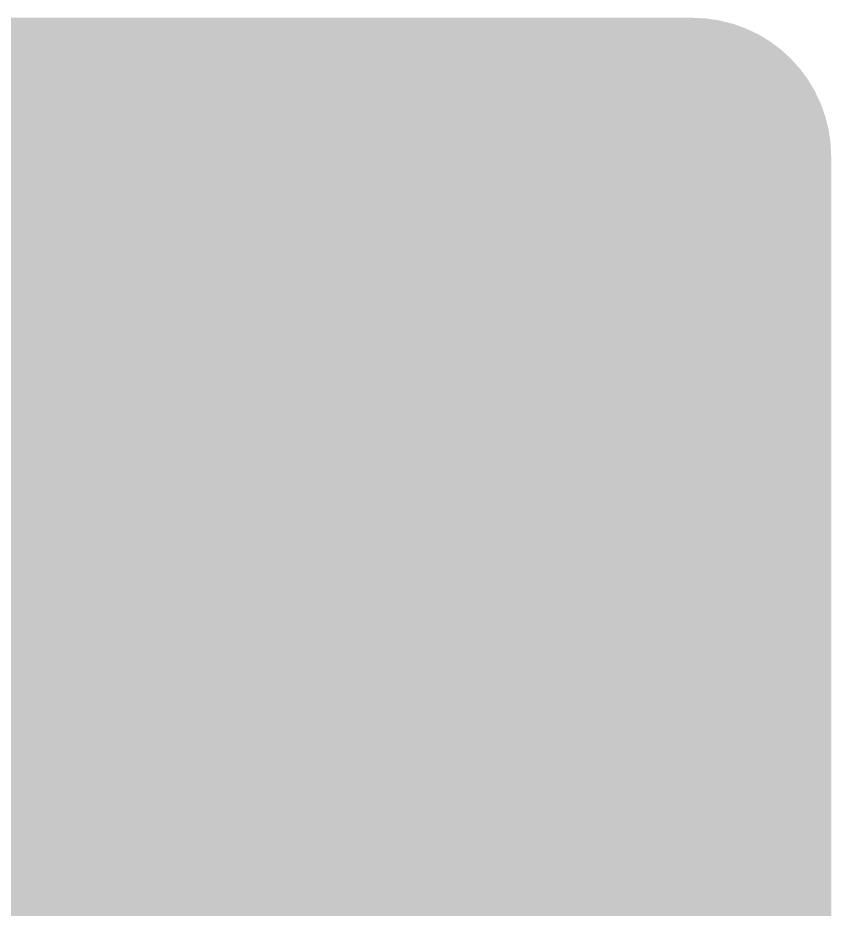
# Model space of a CAD drawing. Header units: inches. Extents: x 22 to 371, y 55 to 284.
# Drawn here: x 94.8895 to 95.2625, y 102.1188 to 102.5275 of the extents above; entities that cross this region are included whole.
import ezdxf

# ---------------------------------------------------------------- set-up
doc = ezdxf.new("R2010")
doc.units = ezdxf.units.IN
for name, color, linetype in [('Top Layer', 1, 'Continuous'), ('Top Overlay', 2, 'Continuous'), ('Top Paste', 8, 'Continuous'), ('Top Solder', 216, 'Continuous')]:
    doc.layers.add(name, color=color, linetype=linetype)

# ---------------------------------------------------------------- blocks, each defined once
blk = doc.blocks.new('R___0603_212')
at = {"layer": 'Top Layer'}
blk.add_hatch(color=1, dxfattribs=at).paths.add_polyline_path([(-0.38099, 0.44451), (-0.38099, -0.44449), (-1.14299, -0.44449), (-1.14299, 0.44451)])
at = {"layer": 'Top Paste'}
blk.add_hatch(color=8, dxfattribs=at).paths.add_polyline_path([(-0.38099, 0.44451), (-0.38099, -0.44449), (-1.14299, -0.44449), (-1.14299, 0.44451)])
at = {"layer": 'Top Solder'}
blk.add_hatch(color=216, dxfattribs=at).paths.add_polyline_path([(-0.27939, 0.54611), (-0.27939, -0.54609), (-1.24459, -0.54609), (-1.24459, 0.54611)])
at = {"layer": 'Top Overlay'}
for points in [[(1.21921, 0.53341, 0.127, 0.127, 0), (-1.21919, 0.53341, 0.127, 0.127, 0)], [(-1.21919, -0.53339, 0.127, 0.127, 0), (-1.21919, 0.53341, 0.127, 0.127, 0)]]:
    blk.add_lwpolyline(points, format="xyseb", dxfattribs=at)
blk.add_lwpolyline([(-1.25094, 0.53341, 0.0635, 0.0635, 1), (-1.18744, 0.53341, 0.0635, 0.0635, 1)], format="xyseb", close=True, dxfattribs=at)
blk.add_lwpolyline([(-1.25094, 0.53341, 0.0635, 0.0635, 1), (-1.18744, 0.53341, 0.0635, 0.0635, 1)], format="xyseb", close=True, dxfattribs=at)

msp = doc.modelspace()

# ---------------------------------------------------------------- block references
at = {"rotation": 270}
msp.add_blockref('R___0603_212', (94.66559, 101.24477), dxfattribs=at)

doc.saveas('drawing.dxf')
